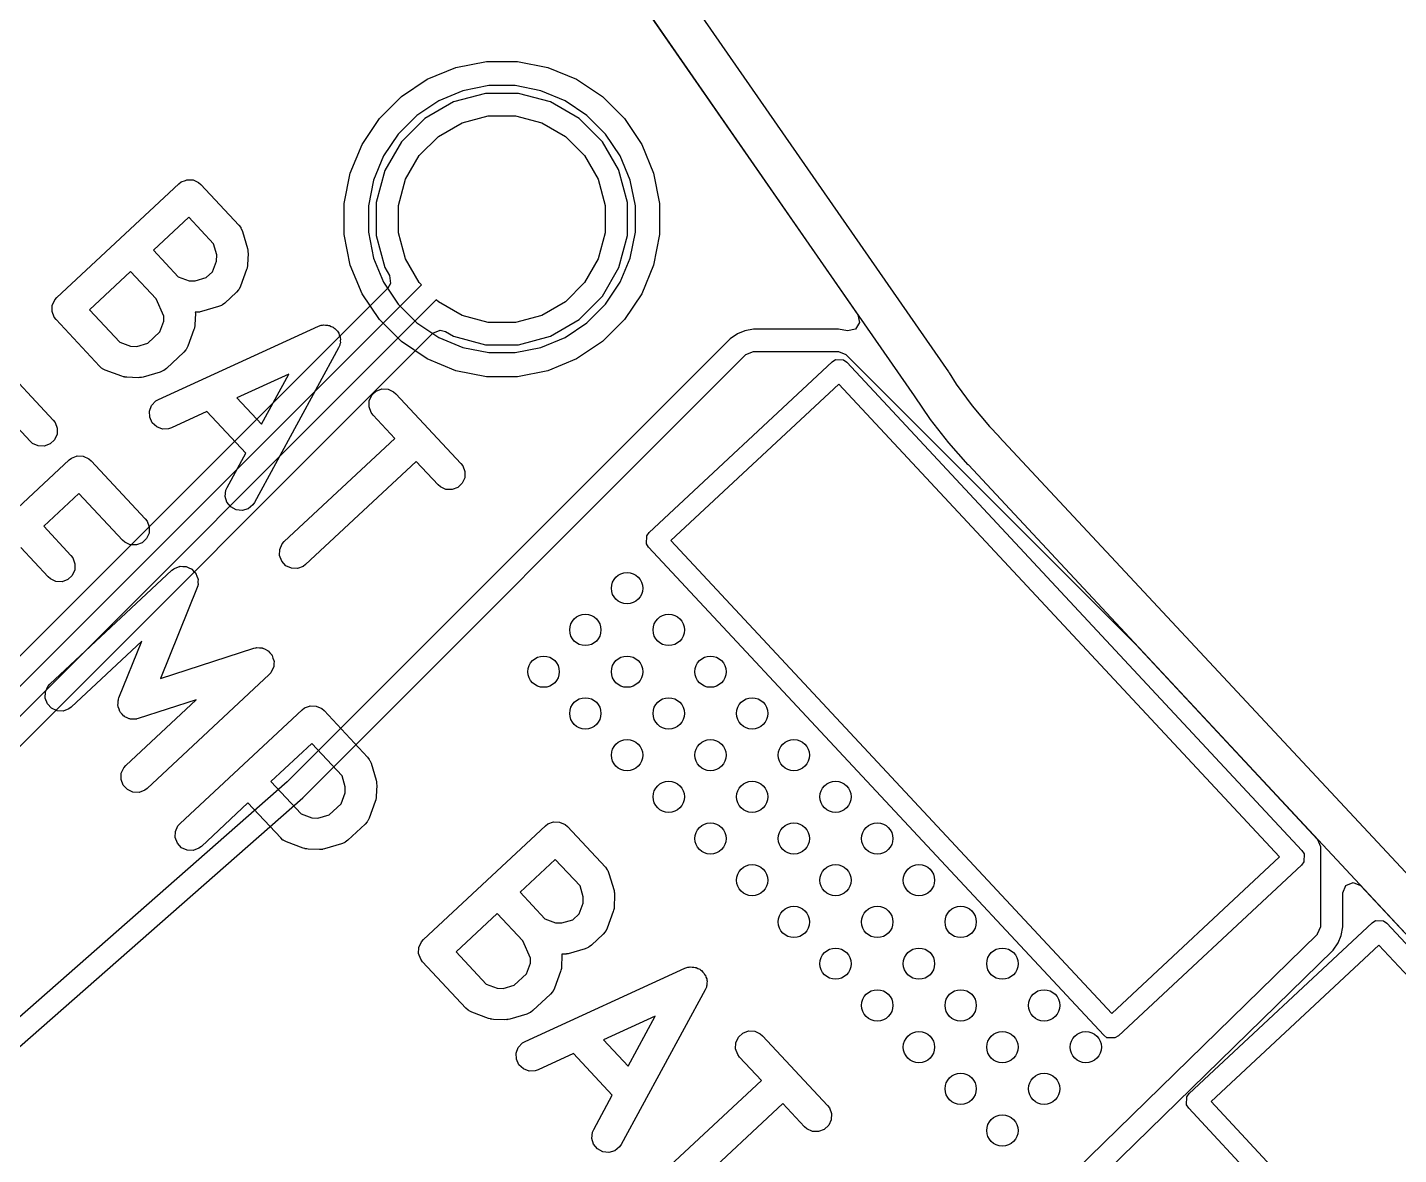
# Model space of a CAD drawing. Extents: x 94.3 to 177.3, y -118.1 to -62.3.
# Drawn here: x 158.12 to 164.7, y -84.92 to -79.51 of the extents above; entities that cross this region are included whole.
import ezdxf

# ---------------------------------------------------------------- set-up
doc = ezdxf.new("R2010")
doc.units = 0
doc.layers.add('BLACK', color=7, linetype='CONTINUOUS')

msp = doc.modelspace()

# ---------------------------------------------------------------- linework, layer by layer
at = {"layer": 'BLACK', "linetype": 'CONTINUOUS'}
for p, q in [((149.582148, -62.492976), (162.542148, -81.162976)), ((162.377852, -81.277024), (149.422749, -62.614078)), ((159.381007, -76.960686), (162.107454, -80.888369)), ((160.179384, -79.702725), (160.325507, -79.67366)), ((160.325507, -79.67366), (160.474493, -79.67366)), ((160.474493, -79.67366), (160.620616, -79.702725)), ((159.917861, -79.842512), (160.041738, -79.75974)), ((160.041738, -79.75974), (160.179384, -79.702725)), ((160.620616, -79.702725), (160.758262, -79.75974)), ((160.758262, -79.75974), (160.882139, -79.842512)), ((160.213319, -79.814595), (160.096846, -79.862839)), ((160.336965, -79.79), (160.213319, -79.814595)), ((160.463035, -79.79), (160.336965, -79.79)), ((160.586681, -79.814595), (160.463035, -79.79)), ((160.703154, -79.862839), (160.586681, -79.814595)), ((159.812512, -79.947861), (159.917861, -79.842512)), ((160.096846, -79.862839), (159.992024, -79.932879)), ((160.167442, -79.868559), (160.030058, -79.947877)), ((160.320677, -79.8275), (160.167442, -79.868559)), ((160.320679, -79.8275), (160.320677, -79.8275)), ((160.479321, -79.8275), (160.320679, -79.8275)), ((160.479322, -79.8275), (160.479321, -79.8275)), ((160.632557, -79.868559), (160.479322, -79.8275)), ((160.769941, -79.947877), (160.632557, -79.868559)), ((160.807976, -79.932879), (160.703154, -79.862839)), ((160.882139, -79.842512), (160.987488, -79.947861)), ((159.72974, -80.071738), (159.812512, -79.947861)), ((159.992024, -79.932879), (159.902879, -80.022024)), ((160.030051, -79.947883), (159.917883, -80.060051)), ((160.030058, -79.947877), (160.030051, -79.947883)), ((160.208658, -79.96806), (160.334737, -79.934278)), ((160.334737, -79.934278), (160.465263, -79.934278)), ((160.465263, -79.934278), (160.591342, -79.96806)), ((160.769948, -79.947883), (160.769941, -79.947877)), ((160.882116, -80.060051), (160.769948, -79.947883)), ((160.897121, -80.022024), (160.807976, -79.932879)), ((160.987488, -79.947861), (161.07026, -80.071738)), ((159.902879, -80.022024), (159.832839, -80.126846)), ((160.095619, -80.033323), (160.208658, -79.96806)), ((160.591342, -79.96806), (160.704381, -80.033323)), ((160.967161, -80.126846), (160.897121, -80.022024)), ((159.672725, -80.209384), (159.72974, -80.071738)), ((159.917877, -80.060058), (159.838559, -80.197442)), ((159.917883, -80.060051), (159.917877, -80.060058)), ((160.003323, -80.125619), (160.095619, -80.033323)), ((160.704381, -80.033323), (160.796677, -80.125619)), ((160.882122, -80.060058), (160.882116, -80.060051)), ((160.958795, -80.192861), (160.882122, -80.060058)), ((161.07026, -80.071738), (161.127275, -80.209384)), ((159.832839, -80.126846), (159.784595, -80.243319)), ((159.93806, -80.238658), (160.003323, -80.125619)), ((160.796677, -80.125619), (160.86194, -80.238658)), ((161.015405, -80.243319), (160.967161, -80.126846)), ((159.64366, -80.355507), (159.672725, -80.209384)), ((159.838559, -80.197442), (159.7975, -80.350677)), ((160.961441, -80.197444), (160.958795, -80.192861)), ((161.0025, -80.350679), (160.961441, -80.197444)), ((161.127275, -80.209384), (161.15634, -80.355507)), ((158.265315, -80.806152), (158.850397, -80.260554)), ((158.850397, -80.260554), (158.862081, -80.251629)), ((158.862081, -80.251629), (158.882032, -80.24417)), ((158.882032, -80.24417), (158.889491, -80.241381)), ((158.889491, -80.241381), (158.889492, -80.241381)), ((158.889492, -80.241381), (158.918737, -80.242402)), ((158.918737, -80.242402), (158.945366, -80.254538)), ((158.945366, -80.254538), (158.94537, -80.254542)), ((158.94537, -80.254542), (158.956398, -80.264256)), ((158.956398, -80.264256), (159.138266, -80.459283)), ((159.784595, -80.243319), (159.76, -80.366965)), ((159.904278, -80.364737), (159.93806, -80.238658)), ((160.86194, -80.238658), (160.895722, -80.364737)), ((161.04, -80.366965), (161.015405, -80.243319)), ((159.7975, -80.350677), (159.7975, -80.509322)), ((161.0025, -80.509321), (161.0025, -80.350679)), ((159.64366, -80.366965), (159.64366, -80.355507)), ((159.64366, -80.504493), (159.64366, -80.366965)), ((159.76, -80.366965), (159.76, -80.493035)), ((159.904278, -80.495263), (159.904278, -80.364737)), ((160.895722, -80.364737), (160.895722, -80.495263)), ((161.04, -80.493035), (161.04, -80.366965)), ((161.15634, -80.355507), (161.15634, -80.504493)), ((158.897845, -80.421406), (158.728938, -80.578915)), ((159.016486, -80.548633), (158.897845, -80.421406)), ((159.138266, -80.459283), (159.147191, -80.470967)), ((159.147191, -80.470967), (159.148135, -80.473492)), ((159.148135, -80.473492), (159.149828, -80.475588)), ((159.149828, -80.475588), (159.15535, -80.489214)), ((159.032135, -80.601683), (159.016486, -80.548633)), ((159.15535, -80.489214), (159.17945, -80.570917)), ((159.672725, -80.650616), (159.64366, -80.504493)), ((159.76, -80.493035), (159.784595, -80.616681)), ((159.7975, -80.509322), (159.838559, -80.662557)), ((159.93806, -80.621342), (159.904278, -80.495263)), ((160.895722, -80.495263), (160.86194, -80.621342)), ((160.961441, -80.662556), (161.0025, -80.509321)), ((161.015405, -80.616681), (161.04, -80.493035)), ((161.15634, -80.504493), (161.127275, -80.650616)), ((158.728938, -80.578915), (158.84758, -80.706143)), ((159.031104, -80.631196), (159.032135, -80.601683)), ((159.17945, -80.570917), (159.180844, -80.578223)), ((159.182468, -80.594753), (159.180588, -80.648595)), ((159.180844, -80.578223), (159.181539, -80.58008)), ((159.181539, -80.58008), (159.181707, -80.582743)), ((159.181707, -80.582743), (159.182207, -80.585359)), ((159.182207, -80.585359), (159.181997, -80.587327)), ((159.181997, -80.587327), (159.182468, -80.594753)), ((159.011794, -80.683025), (159.031104, -80.631196)), ((159.175914, -80.672163), (159.146173, -80.751987)), ((159.177815, -80.664972), (159.175914, -80.672163)), ((159.178638, -80.663168), (159.177815, -80.664972)), ((159.178991, -80.660525), (159.178638, -80.663168)), ((159.179673, -80.657949), (159.178991, -80.660525)), ((159.180588, -80.648595), (159.179601, -80.655967)), ((159.179601, -80.655967), (159.179673, -80.657949)), ((159.72974, -80.788262), (159.672725, -80.650616)), ((159.784595, -80.616681), (159.832839, -80.733154)), ((159.838559, -80.662557), (159.860401, -80.700389)), ((160.003323, -80.734381), (159.93806, -80.621342)), ((160.86194, -80.621342), (160.796677, -80.734381)), ((160.88212, -80.799944), (160.961441, -80.662556)), ((160.967161, -80.733154), (161.015405, -80.616681)), ((161.127275, -80.650616), (161.07026, -80.788262)), ((157.233958, -83.5242), (160.01355, -80.744608)), ((158.619235, -80.681215), (158.422466, -80.864705)), ((158.74165, -80.812489), (158.619235, -80.681215)), ((158.84758, -80.706143), (158.899407, -80.725453)), ((158.899407, -80.725453), (158.92892, -80.726484)), ((158.92892, -80.726484), (158.98197, -80.710836)), ((158.98197, -80.710836), (159.011794, -80.683025)), ((159.832839, -80.733154), (159.902879, -80.837976)), ((159.865396, -80.73833), (159.852455, -80.760744)), ((159.860401, -80.700389), (159.865396, -80.73833)), ((160.01355, -80.744608), (160.003323, -80.734381)), ((160.796677, -80.734381), (160.704381, -80.826677)), ((160.897121, -80.837976), (160.967161, -80.733154)), ((159.852455, -80.760744), (157.206146, -83.407055)), ((158.255597, -80.817185), (158.265315, -80.806152)), ((158.779312, -80.894883), (158.74165, -80.812489)), ((159.127043, -80.780653), (159.071321, -80.832614)), ((159.136761, -80.76962), (159.127043, -80.780653)), ((159.137878, -80.767167), (159.136761, -80.76962)), ((159.139714, -80.765195), (159.137878, -80.767167)), ((159.146173, -80.751987), (159.139714, -80.765195)), ((159.812512, -80.912139), (159.72974, -80.788262)), ((160.769944, -80.91212), (160.88212, -80.799944)), ((161.07026, -80.788262), (160.987488, -80.912139)), ((160.085392, -80.81645), (157.290921, -83.610921)), ((158.24244, -80.873059), (158.243462, -80.843814)), ((158.252688, -80.90047), (158.24244, -80.873059)), ((158.243462, -80.843814), (158.255597, -80.817185)), ((158.422466, -80.864705), (158.567089, -81.019794)), ((158.93585, -80.876818), (158.929469, -80.876595)), ((158.929469, -80.876595), (158.929838, -80.882423)), ((158.943276, -80.876347), (158.93585, -80.876818)), ((158.945246, -80.876557), (158.943276, -80.876347)), ((158.947862, -80.876057), (158.945246, -80.876557)), ((158.950523, -80.875889), (158.947862, -80.876057)), ((158.952377, -80.875195), (158.950523, -80.875889)), ((158.959688, -80.8738), (158.952377, -80.875195)), ((159.041391, -80.849698), (158.959688, -80.8738)), ((159.055018, -80.844176), (159.041391, -80.849698)), ((159.057114, -80.842482), (159.055018, -80.844176)), ((159.059637, -80.841539), (159.057114, -80.842482)), ((159.071321, -80.832614), (159.059637, -80.841539)), ((159.902879, -80.837976), (159.992024, -80.927121)), ((160.095619, -80.826677), (160.085392, -80.81645)), ((160.208658, -80.89194), (160.095619, -80.826677)), ((160.704381, -80.826677), (160.591342, -80.89194)), ((160.807976, -80.927121), (160.897121, -80.837976)), ((158.261613, -80.912154), (158.252688, -80.90047)), ((158.46946, -81.135043), (158.261613, -80.912154)), ((158.752942, -81.294292), (159.519891, -80.943721)), ((158.759164, -80.970693), (158.778474, -80.918866)), ((158.778474, -80.918866), (158.779312, -80.894883)), ((158.927958, -80.936265), (158.926971, -80.943637)), ((158.926971, -80.943637), (158.927043, -80.945619)), ((158.929838, -80.882423), (158.927958, -80.936265)), ((159.519891, -80.943721), (159.533797, -80.938949)), ((159.533797, -80.938949), (159.539152, -80.938755)), ((159.539152, -80.938755), (159.544292, -80.93724)), ((159.544292, -80.93724), (159.553646, -80.938233)), ((159.553646, -80.938233), (159.563042, -80.937895)), ((159.563042, -80.937895), (159.568059, -80.939764)), ((159.568059, -80.939764), (159.573392, -80.940331)), ((159.573392, -80.940331), (159.581658, -80.944831)), ((159.917861, -81.017488), (159.812512, -80.912139)), ((159.992024, -80.927121), (160.096846, -80.997161)), ((160.334737, -80.925722), (160.208658, -80.89194)), ((160.465263, -80.925722), (160.334737, -80.925722)), ((160.591342, -80.89194), (160.465263, -80.925722)), ((160.632556, -80.991441), (160.769944, -80.91212)), ((160.703154, -80.997161), (160.807976, -80.927121)), ((160.987488, -80.912139), (160.882139, -81.017488)), ((162.115585, -80.925764), (162.094892, -80.957955)), ((162.107454, -80.888369), (162.115585, -80.925764)), ((157.999665, -83.047134), (160.069255, -80.977542)), ((158.701479, -81.024486), (158.759164, -80.970693)), ((158.923284, -80.959833), (158.893543, -81.039657)), ((158.925185, -80.952642), (158.923284, -80.959833)), ((158.926008, -80.950838), (158.925185, -80.952642)), ((158.926361, -80.948195), (158.926008, -80.950838)), ((158.927043, -80.945619), (158.926361, -80.948195)), ((161.494334, -81.003636), (159.372585, -83.125385)), ((159.581658, -80.944831), (159.590463, -80.948112)), ((159.590463, -80.948112), (159.594383, -80.951759)), ((159.594383, -80.951759), (159.599094, -80.954324)), ((159.599094, -80.954324), (159.605006, -80.961642)), ((159.605006, -80.961642), (159.611888, -80.968045)), ((159.611888, -80.968045), (159.614115, -80.972918)), ((159.614115, -80.972918), (159.617484, -80.977088)), ((159.617484, -80.977088), (159.620144, -80.986107)), ((159.620144, -80.986107), (159.624054, -80.99466)), ((159.624054, -80.99466), (159.624247, -81.000015)), ((159.624247, -81.000015), (159.625763, -81.005155)), ((159.625763, -81.005155), (159.624769, -81.014507)), ((160.069255, -80.977542), (160.104609, -80.962898)), ((160.096846, -80.997161), (160.213319, -81.045405)), ((160.104609, -80.962898), (160.129609, -80.969597)), ((160.129609, -80.969597), (160.167442, -80.99144)), ((160.167442, -80.99144), (160.167444, -80.991441)), ((160.167444, -80.991441), (160.320679, -81.0325)), ((160.479321, -81.0325), (160.632556, -80.991441)), ((160.586681, -81.045405), (160.703154, -80.997161)), ((161.49434, -81.003631), (161.494334, -81.003636)), ((161.529211, -80.980329), (161.49434, -81.003631)), ((161.564572, -80.965682), (161.529211, -80.980329)), ((161.605703, -80.9575), (161.564572, -80.965682)), ((161.60571, -80.9575), (161.605703, -80.9575)), ((162.01429, -80.9575), (161.60571, -80.9575)), ((162.014298, -80.9575), (162.01429, -80.9575)), ((162.056626, -80.96592), (162.014298, -80.9575)), ((162.057497, -80.966086), (162.056626, -80.96592)), ((162.094892, -80.957955), (162.057497, -80.966086)), ((157.936506, -81.059055), (158.248277, -81.393389)), ((158.567089, -81.019794), (158.618915, -81.039104)), ((158.618915, -81.039104), (158.648428, -81.040135)), ((158.648428, -81.040135), (158.701479, -81.024486)), ((158.874413, -81.068322), (158.79083, -81.146265)), ((158.884132, -81.057289), (158.874413, -81.068322)), ((158.885249, -81.054836), (158.884132, -81.057289)), ((158.887084, -81.052865), (158.885249, -81.054836)), ((158.893543, -81.039657), (158.887084, -81.052865)), ((159.616941, -81.047795), (159.213724, -81.788421)), ((159.622671, -81.034255), (159.616941, -81.047795)), ((159.623237, -81.028925), (159.622671, -81.034255)), ((159.625108, -81.023905), (159.623237, -81.028925)), ((159.624769, -81.014507), (159.625108, -81.023905)), ((160.041738, -81.10026), (159.917861, -81.017488)), ((160.213319, -81.045405), (160.336965, -81.07)), ((160.320679, -81.0325), (160.320683, -81.0325)), ((160.320683, -81.0325), (160.479317, -81.0325)), ((160.336965, -81.07), (160.463035, -81.07)), ((160.463035, -81.07), (160.586681, -81.045405)), ((160.479317, -81.0325), (160.479321, -81.0325)), ((160.882139, -81.017488), (160.758262, -81.10026)), ((161.570355, -81.079645), (161.60571, -81.065)), ((161.60571, -81.065), (162.01429, -81.065)), ((162.01429, -81.065), (162.049645, -81.079645)), ((158.480493, -81.144761), (158.46946, -81.135043)), ((159.445, -83.205), (161.570355, -81.079645)), ((160.179384, -81.157275), (160.041738, -81.10026)), ((160.758262, -81.10026), (160.620616, -81.157275)), ((161.10589, -81.932465), (161.983515, -81.114068)), ((161.983515, -81.114068), (162.0001, -81.103803)), ((162.0001, -81.103803), (162.000104, -81.103801)), ((162.000104, -81.103801), (162.03835, -81.105137)), ((162.03835, -81.105137), (162.054183, -81.116535)), ((162.049645, -81.079645), (163.43884, -82.46884)), ((162.054183, -81.116535), (164.236577, -83.456867)), ((158.482945, -81.145878), (158.480493, -81.144761)), ((158.484918, -81.147714), (158.482945, -81.145878)), ((158.498126, -81.154173), (158.484918, -81.147714)), ((158.577949, -81.183914), (158.498126, -81.154173)), ((158.585139, -81.185815), (158.577949, -81.183914)), ((158.586944, -81.186638), (158.585139, -81.185815)), ((158.589586, -81.186991), (158.586944, -81.186638)), ((158.592163, -81.187673), (158.589586, -81.186991)), ((158.594144, -81.187601), (158.592163, -81.187673)), ((158.601517, -81.188588), (158.594144, -81.187601)), ((158.655359, -81.190468), (158.601517, -81.188588)), ((158.662784, -81.189997), (158.655359, -81.190468)), ((158.664753, -81.190207), (158.662784, -81.189997)), ((158.667368, -81.189707), (158.664753, -81.190207)), ((158.670032, -81.189539), (158.667368, -81.189707)), ((158.671888, -81.188844), (158.670032, -81.189539)), ((158.679195, -81.18745), (158.671888, -81.188844)), ((158.760898, -81.16335), (158.679195, -81.18745)), ((158.774525, -81.157828), (158.760898, -81.16335)), ((158.776622, -81.156133), (158.774525, -81.157828)), ((158.779146, -81.15519), (158.776622, -81.156133)), ((158.79083, -81.146265), (158.779146, -81.15519)), ((159.377613, -81.173684), (159.129067, -81.287293)), ((159.246942, -81.413699), (159.377613, -81.173684)), ((160.325507, -81.18634), (160.179384, -81.157275)), ((160.474493, -81.18634), (160.325507, -81.18634)), ((160.620616, -81.157275), (160.474493, -81.18634)), ((162.542148, -81.162976), (162.543749, -81.165848)), ((162.543749, -81.165848), (162.544525, -81.166564)), ((162.544525, -81.166564), (162.544532, -81.166559)), ((162.544532, -81.166559), (162.579003, -81.221076)), ((159.775991, -81.274586), (159.797393, -81.254628)), ((159.797393, -81.254628), (159.824804, -81.24438)), ((159.824804, -81.24438), (159.854049, -81.245402)), ((159.854049, -81.245402), (159.880678, -81.257537)), ((159.880678, -81.257537), (159.89171, -81.267255)), ((159.89171, -81.267255), (160.203482, -81.601588)), ((162.015147, -81.221302), (161.210658, -81.9715)), ((164.129342, -83.488499), (162.015147, -81.221302)), ((162.579003, -81.221076), (162.655008, -81.325309)), ((158.710083, -81.350532), (158.7203, -81.323111)), ((158.7203, -81.323111), (158.740233, -81.301686)), ((158.740233, -81.301686), (158.752942, -81.294292)), ((159.129067, -81.287293), (159.246942, -81.413699)), ((159.762834, -81.33046), (159.763856, -81.301215)), ((159.773082, -81.357871), (159.762834, -81.33046)), ((159.763856, -81.301215), (159.775991, -81.274586)), ((162.378205, -81.277439), (162.377852, -81.277024)), ((162.455401, -81.391031), (162.378205, -81.277439)), ((162.655008, -81.325309), (162.73775, -81.424279)), ((158.138574, -81.495689), (158.033837, -81.383372)), ((158.248277, -81.393389), (158.257202, -81.405073)), ((158.711137, -81.379777), (158.710083, -81.350532)), ((158.723303, -81.406392), (158.711137, -81.379777)), ((158.985263, -81.353025), (158.8153, -81.430716)), ((159.171338, -81.552566), (158.985263, -81.353025)), ((159.782008, -81.369555), (159.773082, -81.357871)), ((159.886743, -81.481869), (159.782008, -81.369555)), ((162.542935, -81.503078), (162.455401, -81.391031)), ((158.266429, -81.461729), (158.254293, -81.488358)), ((158.257202, -81.405073), (158.26745, -81.432484)), ((158.26745, -81.432484), (158.266429, -81.461729)), ((158.744728, -81.426325), (158.723303, -81.406392)), ((158.772149, -81.436542), (158.744728, -81.426325)), ((158.801394, -81.435488), (158.772149, -81.436542)), ((158.8153, -81.430716), (158.801394, -81.435488)), ((162.73775, -81.424279), (162.782304, -81.470918)), ((158.149606, -81.505407), (158.138574, -81.495689)), ((158.176235, -81.517543), (158.149606, -81.505407)), ((158.205481, -81.518564), (158.176235, -81.517543)), ((158.232891, -81.508316), (158.205481, -81.518564)), ((158.254293, -81.488358), (158.232891, -81.508316)), ((159.356512, -81.976318), (159.886743, -81.481869)), ((162.636613, -81.607868), (162.542935, -81.503078)), ((162.782304, -81.470918), (162.782303, -81.470919)), ((162.782303, -81.470919), (162.782458, -81.471203)), ((162.782458, -81.471203), (162.783129, -81.471794)), ((162.783129, -81.471794), (177.053129, -96.771793)), ((157.739058, -82.130313), (158.324141, -81.584715)), ((158.324141, -81.584715), (158.335819, -81.575794)), ((158.335819, -81.575794), (158.335825, -81.575789)), ((158.335825, -81.575789), (158.360502, -81.566563)), ((158.360502, -81.566563), (158.363235, -81.565541)), ((158.363235, -81.565541), (158.363236, -81.565541)), ((158.363236, -81.565541), (158.392481, -81.566563)), ((158.392481, -81.566563), (158.41911, -81.578698)), ((158.41911, -81.578698), (158.430143, -81.588416)), ((158.430143, -81.588416), (158.689951, -81.867027)), ((159.081982, -81.716697), (159.171338, -81.552566)), ((159.989043, -81.591572), (159.458812, -82.086022)), ((160.093779, -81.703888), (159.989043, -81.591572)), ((160.203482, -81.601588), (160.212407, -81.613272)), ((160.212407, -81.613272), (160.222655, -81.640683)), ((160.222655, -81.640683), (160.221633, -81.669928)), ((162.636871, -81.608206), (162.636613, -81.607868)), ((176.906218, -96.907507), (162.636871, -81.608206)), ((159.07316, -81.759337), (159.076252, -81.730237)), ((159.076252, -81.730237), (159.081982, -81.716697)), ((160.104811, -81.713606), (160.093779, -81.703888)), ((160.13144, -81.725741), (160.104811, -81.713606)), ((160.160685, -81.726763), (160.13144, -81.725741)), ((160.188096, -81.716515), (160.160685, -81.726763)), ((160.209498, -81.696557), (160.188096, -81.716515)), ((160.221633, -81.669928), (160.209498, -81.696557)), ((158.371589, -81.745568), (158.202681, -81.903076)), ((158.580248, -81.969327), (158.371589, -81.745568)), ((159.081439, -81.787404), (159.07316, -81.759337)), ((159.099829, -81.810168), (159.081439, -81.787404)), ((159.213724, -81.788421), (159.205462, -81.800583)), ((159.125531, -81.82416), (159.099829, -81.810168)), ((159.154631, -81.827252), (159.125531, -81.82416)), ((159.182698, -81.818973), (159.154631, -81.827252)), ((159.205462, -81.800583), (159.182698, -81.818973)), ((158.202681, -81.903076), (158.333398, -82.043253)), ((158.689951, -81.867027), (158.698876, -81.878711)), ((158.698876, -81.878711), (158.709124, -81.906121)), ((158.709124, -81.906121), (158.708103, -81.935366)), ((158.591281, -81.979045), (158.580248, -81.969327)), ((158.61791, -81.99118), (158.591281, -81.979045)), ((158.647155, -81.992201), (158.61791, -81.99118)), ((158.674566, -81.981953), (158.647155, -81.992201)), ((158.695968, -81.961995), (158.674566, -81.981953)), ((158.708103, -81.935366), (158.695968, -81.961995)), ((159.334659, -82.01398), (159.346794, -81.987351)), ((159.346794, -81.987351), (159.356512, -81.976318)), ((161.093156, -81.986544), (161.094492, -81.948298)), ((161.103422, -82.003133), (161.093156, -81.986544)), ((161.094492, -81.948298), (161.10589, -81.932465)), ((161.210658, -81.9715), (163.324852, -84.238697)), ((158.223695, -82.145553), (158.092978, -82.005377)), ((158.333398, -82.043253), (158.342323, -82.054937)), ((158.342323, -82.054937), (158.352571, -82.082348)), ((159.333637, -82.043225), (159.334659, -82.01398)), ((159.343885, -82.070636), (159.333637, -82.043225)), ((163.285817, -84.343465), (161.103422, -82.003133)), ((158.232695, -82.659674), (158.817778, -82.114076)), ((158.35155, -82.111593), (158.339414, -82.138222)), ((158.352571, -82.082348), (158.35155, -82.111593)), ((158.817778, -82.114076), (158.825458, -82.108209)), ((158.825458, -82.108209), (158.8267, -82.106945)), ((158.8267, -82.106945), (158.827631, -82.106549)), ((158.827631, -82.106549), (158.829462, -82.105151)), ((158.829462, -82.105151), (158.841661, -82.100589)), ((158.841661, -82.100589), (158.853633, -82.095504)), ((158.853633, -82.095504), (158.855302, -82.095488)), ((158.855302, -82.095488), (158.856872, -82.094902)), ((158.856872, -82.094902), (158.869886, -82.095356)), ((158.869886, -82.095356), (158.882895, -82.095239)), ((158.882895, -82.095239), (158.884447, -82.095865)), ((158.884447, -82.095865), (158.886118, -82.095924)), ((158.886118, -82.095924), (158.897959, -82.10132)), ((158.897959, -82.10132), (158.910032, -82.106194)), ((158.910032, -82.106194), (158.911225, -82.107365)), ((158.911225, -82.107365), (158.912746, -82.108059)), ((158.912746, -82.108059), (158.921619, -82.117574)), ((158.921619, -82.117574), (158.93091, -82.126699)), ((158.93091, -82.126699), (158.931564, -82.128238)), ((159.363843, -82.092038), (159.343885, -82.070636)), ((159.390472, -82.104173), (159.363843, -82.092038)), ((159.419717, -82.105195), (159.390472, -82.104173)), ((159.447128, -82.094947), (159.419717, -82.105195)), ((159.458812, -82.086022), (159.447128, -82.094947)), ((158.234727, -82.155271), (158.223695, -82.145553)), ((158.261356, -82.167407), (158.234727, -82.155271)), ((158.290601, -82.168428), (158.261356, -82.167407)), ((158.318012, -82.15818), (158.290601, -82.168428)), ((158.339414, -82.138222), (158.318012, -82.15818)), ((158.931564, -82.128238), (158.932704, -82.129461)), ((158.932704, -82.129461), (158.93726, -82.141646)), ((158.93726, -82.141646), (158.942352, -82.153632)), ((158.941198, -82.187725), (158.938475, -82.197002)), ((158.941931, -82.186117), (158.941198, -82.187725)), ((158.941966, -82.185108), (158.941931, -82.186117)), ((158.942616, -82.182895), (158.941966, -82.185108)), ((158.942352, -82.153632), (158.942367, -82.155304)), ((158.942367, -82.155304), (158.942953, -82.156872)), ((158.942953, -82.156872), (158.942498, -82.169876)), ((158.942498, -82.169876), (158.942616, -82.182895)), ((158.938475, -82.197002), (158.762585, -82.632714)), ((158.67283, -82.45434), (158.334995, -82.769378)), ((158.563331, -82.725593), (158.67283, -82.45434)), ((158.762585, -82.632714), (159.209506, -82.487647)), ((159.209506, -82.487647), (159.218946, -82.485578)), ((159.218946, -82.485578), (159.220606, -82.484958)), ((159.220606, -82.484958), (159.221616, -82.484993)), ((159.221616, -82.484993), (159.223868, -82.4845)), ((159.223868, -82.4845), (159.236836, -82.485524)), ((159.236836, -82.485524), (159.249851, -82.485979)), ((159.249851, -82.485979), (159.251374, -82.486673)), ((159.251374, -82.486673), (159.253041, -82.486805)), ((159.253041, -82.486805), (159.264624, -82.492711)), ((159.264624, -82.492711), (159.27648, -82.498114)), ((159.27648, -82.498114), (159.277622, -82.499338)), ((159.277622, -82.499338), (159.279111, -82.500098)), ((159.279111, -82.500098), (159.287563, -82.51)), ((159.287563, -82.51), (159.296438, -82.519517)), ((159.296438, -82.519517), (159.297022, -82.521081)), ((159.297022, -82.521081), (159.29811, -82.522355)), ((163.43884, -82.46884), (163.44005, -82.470092)), ((163.44005, -82.470092), (164.311565, -83.404513)), ((159.29811, -82.522355), (159.30213, -82.534741)), ((159.304839, -82.579363), (159.298926, -82.590958)), ((159.30213, -82.534741), (159.306686, -82.546927)), ((159.30497, -82.577695), (159.304839, -82.579363)), ((159.305665, -82.576172), (159.30497, -82.577695)), ((159.306119, -82.563158), (159.305665, -82.576172)), ((159.307144, -82.55019), (159.306119, -82.563158)), ((159.306686, -82.546927), (159.306627, -82.548598)), ((159.306627, -82.548598), (159.307144, -82.55019)), ((159.283811, -82.613834), (158.698728, -83.159433)), ((159.290198, -82.606583), (159.283811, -82.613834)), ((159.291547, -82.605432), (159.290198, -82.606583)), ((159.292006, -82.60453), (159.291547, -82.605432)), ((159.29353, -82.602801), (159.292006, -82.60453)), ((159.298926, -82.590958), (159.29353, -82.602801)), ((158.20982, -82.726581), (158.210842, -82.697336)), ((158.210842, -82.697336), (158.222977, -82.670707)), ((158.222977, -82.670707), (158.232695, -82.659674)), ((158.220068, -82.753992), (158.20982, -82.726581)), ((158.240026, -82.775394), (158.220068, -82.753992)), ((158.266655, -82.787529), (158.240026, -82.775394)), ((158.323311, -82.778303), (158.2959, -82.788551)), ((158.334995, -82.769378), (158.323311, -82.778303)), ((158.558395, -82.762461), (158.559292, -82.751097)), ((158.559423, -82.76563), (158.558395, -82.762461)), ((158.55919, -82.739701), (158.560562, -82.735023)), ((158.559292, -82.751097), (158.55919, -82.739701)), ((158.559454, -82.768963), (158.559423, -82.76563)), ((158.563911, -82.779454), (158.559454, -82.768963)), ((158.560562, -82.735023), (158.5607, -82.733288)), ((158.5607, -82.733288), (158.561577, -82.731567)), ((158.561577, -82.731567), (158.563331, -82.725593)), ((158.56743, -82.790295), (158.563911, -82.779454)), ((158.596428, -83.049729), (158.934263, -82.734692)), ((158.934263, -82.734692), (158.656033, -82.825004)), ((158.856237, -83.328341), (159.44132, -82.782743)), ((159.44132, -82.782743), (159.452998, -82.773822)), ((159.452998, -82.773822), (159.453004, -82.773817)), ((159.453004, -82.773817), (159.477681, -82.764591)), ((159.477681, -82.764591), (159.480414, -82.763569)), ((159.480414, -82.763569), (159.480415, -82.763569)), ((159.480415, -82.763569), (159.50966, -82.764591)), ((159.50966, -82.764591), (159.536289, -82.776726)), ((159.536289, -82.776726), (159.547322, -82.786444)), ((158.2959, -82.788551), (158.266655, -82.787529)), ((158.569593, -82.792829), (158.56743, -82.790295)), ((158.570896, -82.795896), (158.569593, -82.792829)), ((158.579031, -82.803886), (158.570896, -82.795896)), ((158.586429, -82.812553), (158.579031, -82.803886)), ((158.589395, -82.814065), (158.586429, -82.812553)), ((158.591774, -82.816402), (158.589395, -82.814065)), ((158.602347, -82.820669), (158.591774, -82.816402)), ((158.612498, -82.825846), (158.602347, -82.820669)), ((158.61582, -82.826108), (158.612498, -82.825846)), ((158.618911, -82.827356), (158.61582, -82.826108)), ((158.630307, -82.827253), (158.618911, -82.827356)), ((158.641671, -82.828151), (158.630307, -82.827253)), ((158.646432, -82.827107), (158.641671, -82.828151)), ((158.648173, -82.827092), (158.646432, -82.827107)), ((158.64995, -82.826336), (158.648173, -82.827092)), ((158.656033, -82.825004), (158.64995, -82.826336)), ((159.547322, -82.786444), (159.755169, -83.009333)), ((159.488768, -82.943596), (159.291999, -83.127086)), ((159.63339, -83.098684), (159.488768, -82.943596)), ((159.755169, -83.009333), (159.764094, -83.021017)), ((159.764094, -83.021017), (159.765037, -83.023541)), ((159.765037, -83.023541), (159.766731, -83.025637)), ((159.766731, -83.025637), (159.772253, -83.039263)), ((159.772253, -83.039263), (159.796354, -83.120967)), ((158.573553, -83.116636), (158.574575, -83.087391)), ((158.574575, -83.087391), (158.58671, -83.060762)), ((158.58671, -83.060762), (158.596428, -83.049729)), ((159.649039, -83.151732), (159.63339, -83.098684)), ((159.370232, -83.127592), (157.853744, -84.459969)), ((158.583801, -83.144047), (158.573553, -83.116636)), ((158.603759, -83.165449), (158.583801, -83.144047)), ((158.630388, -83.177584), (158.603759, -83.165449)), ((158.659633, -83.178606), (158.630388, -83.177584)), ((158.687044, -83.168358), (158.659633, -83.178606)), ((158.698728, -83.159433), (158.687044, -83.168358)), ((159.291999, -83.127086), (159.436621, -83.282173)), ((159.372585, -83.125385), (159.370232, -83.127592)), ((159.648008, -83.181246), (159.649039, -83.151732)), ((159.796354, -83.120967), (159.797748, -83.128273)), ((159.799372, -83.144803), (159.797492, -83.198645)), ((159.797748, -83.128273), (159.798443, -83.13013)), ((159.798443, -83.13013), (159.798611, -83.132793)), ((159.798611, -83.132793), (159.799111, -83.135409)), ((159.799111, -83.135409), (159.798901, -83.137377)), ((159.798901, -83.137377), (159.799372, -83.144803)), ((157.88, -84.58), (159.445, -83.205)), ((159.182296, -83.229385), (158.958537, -83.438045)), ((159.338993, -83.397422), (159.182296, -83.229385)), ((159.571011, -83.286866), (159.628698, -83.233072)), ((159.628698, -83.233072), (159.648008, -83.181246)), ((159.792818, -83.222214), (159.763076, -83.302037)), ((159.794718, -83.215023), (159.792818, -83.222214)), ((159.795542, -83.213218), (159.794718, -83.215023)), ((159.795896, -83.210571), (159.795542, -83.213218)), ((159.796576, -83.208), (159.795896, -83.210571)), ((159.797492, -83.198645), (159.796504, -83.206023)), ((159.796504, -83.206023), (159.796576, -83.208)), ((159.436621, -83.282173), (159.488449, -83.301484)), ((159.488449, -83.301484), (159.517961, -83.302515)), ((159.517961, -83.302515), (159.571011, -83.286866)), ((159.763076, -83.302037), (159.756617, -83.315245)), ((158.833362, -83.395248), (158.834384, -83.366003)), ((158.834384, -83.366003), (158.846519, -83.339374)), ((158.846519, -83.339374), (158.856237, -83.328341)), ((159.743946, -83.330703), (159.660363, -83.408645)), ((159.753664, -83.31967), (159.743946, -83.330703)), ((159.754781, -83.317217), (159.753664, -83.31967)), ((159.756617, -83.315245), (159.754781, -83.317217)), ((160.023364, -83.884535), (160.608447, -83.338937)), ((160.608447, -83.338937), (160.620131, -83.330012)), ((160.620131, -83.330012), (160.647542, -83.319764)), ((160.647542, -83.319764), (160.676787, -83.320785)), ((160.676787, -83.320785), (160.703416, -83.33292)), ((160.703416, -83.33292), (160.703421, -83.332925)), ((160.703421, -83.332925), (160.714448, -83.342639)), ((160.714448, -83.342639), (160.896314, -83.537666)), ((158.84361, -83.422659), (158.833362, -83.395248)), ((158.863568, -83.444061), (158.84361, -83.422659)), ((158.958537, -83.438045), (158.946853, -83.44697)), ((159.350026, -83.40714), (159.338993, -83.397422)), ((159.352478, -83.408257), (159.350026, -83.40714)), ((159.354451, -83.410093), (159.352478, -83.408257)), ((159.367659, -83.416552), (159.354451, -83.410093)), ((159.447482, -83.446294), (159.367659, -83.416552)), ((159.630433, -83.425728), (159.54873, -83.44983)), ((159.64406, -83.420206), (159.630433, -83.425728)), ((159.646154, -83.418513), (159.64406, -83.420206)), ((159.648679, -83.41757), (159.646154, -83.418513)), ((159.660363, -83.408645), (159.648679, -83.41757)), ((164.311565, -83.404513), (164.325, -83.438614)), ((164.325, -83.438614), (164.325, -83.823928)), ((158.890197, -83.456196), (158.863568, -83.444061)), ((158.919442, -83.457218), (158.890197, -83.456196)), ((158.946853, -83.44697), (158.919442, -83.457218)), ((159.454672, -83.448194), (159.447482, -83.446294)), ((159.456478, -83.449018), (159.454672, -83.448194)), ((159.459124, -83.449372), (159.456478, -83.449018)), ((159.461696, -83.450052), (159.459124, -83.449372)), ((159.463672, -83.44998), (159.461696, -83.450052)), ((159.471051, -83.450968), (159.463672, -83.44998)), ((159.524893, -83.452848), (159.471051, -83.450968)), ((159.532319, -83.452377), (159.524893, -83.452848)), ((159.534288, -83.452587), (159.532319, -83.452377)), ((159.536904, -83.452087), (159.534288, -83.452587)), ((159.539566, -83.451919), (159.536904, -83.452087)), ((159.541421, -83.451225), (159.539566, -83.451919)), ((159.54873, -83.44983), (159.541421, -83.451225)), ((160.655895, -83.499789), (160.486987, -83.657299)), ((160.774536, -83.627016), (160.655895, -83.499789)), ((163.324852, -84.238697), (164.129342, -83.488499)), ((164.236577, -83.456867), (164.246843, -83.473456)), ((164.246843, -83.473457), (164.245508, -83.511702)), ((164.246843, -83.473456), (164.246842, -83.473456)), ((164.246842, -83.473456), (164.246843, -83.473457)), ((160.896314, -83.537666), (160.90524, -83.54935)), ((160.90524, -83.54935), (160.906183, -83.551874)), ((160.906183, -83.551874), (160.907877, -83.55397)), ((160.907877, -83.55397), (160.913399, -83.567596)), ((160.913399, -83.567596), (160.9375, -83.6493)), ((164.23411, -83.527535), (163.356485, -84.345933)), ((164.245508, -83.511702), (164.23411, -83.527535)), ((160.790185, -83.680065), (160.774536, -83.627016)), ((164.4325, -83.661091), (164.447145, -83.625736)), ((164.447145, -83.625736), (164.4825, -83.611091)), ((164.4825, -83.611091), (164.517855, -83.625736)), ((164.517855, -83.625736), (164.519058, -83.626981)), ((164.519058, -83.626981), (165.306492, -84.471252)), ((160.486987, -83.657299), (160.605628, -83.784526)), ((160.789154, -83.709579), (160.790185, -83.680065)), ((160.9375, -83.6493), (160.938894, -83.656606)), ((160.940518, -83.673136), (160.938638, -83.726978)), ((160.938894, -83.656606), (160.939589, -83.658463)), ((160.939589, -83.658463), (160.939757, -83.661126)), ((160.939757, -83.661126), (160.940257, -83.663742)), ((160.940257, -83.663742), (160.940047, -83.66571)), ((160.940047, -83.66571), (160.940518, -83.673136)), ((164.4325, -83.823928), (164.4325, -83.661091)), ((160.377284, -83.759598), (160.180515, -83.943088)), ((160.499698, -83.890871), (160.377284, -83.759598)), ((160.740019, -83.789219), (160.769843, -83.761407)), ((160.769843, -83.761407), (160.789154, -83.709579)), ((160.933964, -83.750547), (160.904222, -83.83037)), ((160.935864, -83.743356), (160.933964, -83.750547)), ((160.936688, -83.741551), (160.935864, -83.743356)), ((160.937042, -83.738904), (160.936688, -83.741551)), ((160.937722, -83.736333), (160.937042, -83.738904)), ((160.938638, -83.726978), (160.93765, -83.734356)), ((160.93765, -83.734356), (160.937722, -83.736333)), ((160.605628, -83.784526), (160.657456, -83.803837)), ((160.657456, -83.803837), (160.686968, -83.804868)), ((160.686968, -83.804868), (160.740019, -83.789219)), ((160.904222, -83.83037), (160.897763, -83.843578)), ((163.69589, -84.622465), (164.573515, -83.804068)), ((164.325, -83.823928), (164.310355, -83.859283)), ((164.424317, -83.865068), (164.4325, -83.823928)), ((164.573515, -83.804068), (164.5901, -83.793803)), ((164.5901, -83.793803), (164.590104, -83.793801)), ((164.590104, -83.793801), (164.62835, -83.795137)), ((164.62835, -83.795137), (164.644183, -83.806535)), ((164.644183, -83.806535), (166.826577, -86.146867)), ((160.001511, -83.922197), (160.013646, -83.895568)), ((160.013646, -83.895568), (160.023364, -83.884535)), ((160.537361, -83.973267), (160.499698, -83.890871)), ((164.309918, -83.859715), (160.634424, -87.445926)), ((160.885092, -83.859036), (160.82937, -83.910997)), ((160.89481, -83.848003), (160.885092, -83.859036)), ((160.895927, -83.84555), (160.89481, -83.848003)), ((160.897763, -83.843578), (160.895927, -83.84555)), ((164.310355, -83.859283), (164.309918, -83.859715)), ((164.38593, -83.935733), (164.409672, -83.900423)), ((164.409672, -83.900423), (164.424317, -83.865068)), ((160.000489, -83.951442), (160.001511, -83.922197)), ((160.010737, -83.978853), (160.000489, -83.951442)), ((160.180515, -83.943088), (160.325138, -84.098177)), ((160.687888, -83.960807), (160.686007, -84.01465)), ((160.6939, -83.955201), (160.687518, -83.954978)), ((160.687518, -83.954978), (160.687888, -83.960807)), ((160.701326, -83.95473), (160.6939, -83.955201)), ((160.703295, -83.95494), (160.701326, -83.95473)), ((160.705911, -83.95444), (160.703295, -83.95494)), ((160.708573, -83.954272), (160.705911, -83.95444)), ((160.710428, -83.953578), (160.708573, -83.954272)), ((160.709498, -87.522869), (164.384992, -83.936658)), ((160.717737, -83.952183), (160.710428, -83.953578)), ((160.79944, -83.928081), (160.717737, -83.952183)), ((160.813067, -83.922559), (160.79944, -83.928081)), ((160.815163, -83.920865), (160.813067, -83.922559)), ((160.817686, -83.919922), (160.815163, -83.920865)), ((160.82937, -83.910997), (160.817686, -83.919922)), ((164.605147, -83.911302), (163.800658, -84.6615)), ((164.384992, -83.936658), (164.385068, -83.936584)), ((164.385068, -83.936584), (164.385469, -83.936189)), ((164.385469, -83.936189), (164.385924, -83.93574)), ((164.385924, -83.93574), (164.385927, -83.935736)), ((164.385927, -83.935735), (164.38593, -83.935733)), ((164.385927, -83.935736), (164.385927, -83.935735)), ((166.719342, -86.178499), (164.605147, -83.911302)), ((160.019662, -83.990537), (160.010737, -83.978853)), ((160.227509, -84.213426), (160.019662, -83.990537)), ((160.510991, -84.372675), (161.27794, -84.022104)), ((160.517213, -84.049076), (160.536523, -83.997249)), ((160.536523, -83.997249), (160.537361, -83.973267)), ((160.683235, -84.031022), (160.681333, -84.038216)), ((160.684056, -84.029222), (160.683235, -84.031022)), ((160.684409, -84.026583), (160.684056, -84.029222)), ((160.685092, -84.024002), (160.684409, -84.026583)), ((160.686007, -84.01465), (160.68502, -84.022018)), ((160.68502, -84.022018), (160.685092, -84.024002)), ((161.27794, -84.022104), (161.291846, -84.017332)), ((161.291846, -84.017332), (161.297201, -84.017138)), ((161.297201, -84.017138), (161.302341, -84.015623)), ((161.302341, -84.015623), (161.311695, -84.016616)), ((161.311695, -84.016616), (161.321091, -84.016278)), ((161.321091, -84.016278), (161.326108, -84.018147)), ((161.326108, -84.018147), (161.331441, -84.018714)), ((161.331441, -84.018714), (161.339707, -84.023214)), ((161.339707, -84.023214), (161.348512, -84.026495)), ((161.348512, -84.026495), (161.352432, -84.030142)), ((161.352432, -84.030142), (161.357143, -84.032707)), ((161.357143, -84.032707), (161.363055, -84.040025)), ((160.325138, -84.098177), (160.376965, -84.117487)), ((160.459528, -84.10287), (160.517213, -84.049076)), ((160.681333, -84.038216), (160.651592, -84.11804)), ((161.363055, -84.040025), (161.369937, -84.046428)), ((161.369937, -84.046428), (161.372164, -84.051301)), ((161.372164, -84.051301), (161.375533, -84.055471)), ((161.375533, -84.055471), (161.378193, -84.06449)), ((161.378193, -84.06449), (161.382103, -84.073043)), ((161.382103, -84.073043), (161.382296, -84.078398)), ((161.382296, -84.078398), (161.383812, -84.083538)), ((161.383812, -84.083538), (161.382818, -84.09289)), ((161.382818, -84.09289), (161.383157, -84.102288)), ((160.376965, -84.117487), (160.406478, -84.118518)), ((160.406478, -84.118518), (160.459528, -84.10287)), ((160.632462, -84.146705), (160.548879, -84.224648)), ((160.642181, -84.135672), (160.632462, -84.146705)), ((160.643298, -84.133219), (160.642181, -84.135672)), ((160.645133, -84.131248), (160.643298, -84.133219)), ((160.651592, -84.11804), (160.645133, -84.131248)), ((161.37499, -84.126178), (160.971773, -84.866804)), ((161.38072, -84.112638), (161.37499, -84.126178)), ((161.381286, -84.107308), (161.38072, -84.112638)), ((161.383157, -84.102288), (161.381286, -84.107308)), ((160.238542, -84.223144), (160.227509, -84.213426)), ((160.240994, -84.224261), (160.238542, -84.223144)), ((160.242967, -84.226097), (160.240994, -84.224261)), ((160.256175, -84.232556), (160.242967, -84.226097)), ((160.548879, -84.224648), (160.537195, -84.233573)), ((160.335999, -84.262297), (160.256175, -84.232556)), ((160.343192, -84.264199), (160.335999, -84.262297)), ((160.344993, -84.26502), (160.343192, -84.264199)), ((160.347631, -84.265373), (160.344993, -84.26502)), ((160.350213, -84.266056), (160.347631, -84.265373)), ((160.352196, -84.265984), (160.350213, -84.266056)), ((160.359565, -84.266971), (160.352196, -84.265984)), ((160.413408, -84.268852), (160.359565, -84.266971)), ((160.420834, -84.268381), (160.413408, -84.268852)), ((160.422804, -84.268591), (160.420834, -84.268381)), ((160.42542, -84.268091), (160.422804, -84.268591)), ((160.428081, -84.267923), (160.42542, -84.268091)), ((160.429935, -84.267229), (160.428081, -84.267923)), ((160.437246, -84.265834), (160.429935, -84.267229)), ((160.518949, -84.241732), (160.437246, -84.265834)), ((160.532576, -84.23621), (160.518949, -84.241732)), ((160.534672, -84.234516), (160.532576, -84.23621)), ((160.537195, -84.233573), (160.534672, -84.234516)), ((161.135662, -84.252067), (160.887116, -84.365676)), ((161.004991, -84.492082), (161.135662, -84.252067)), ((161.521906, -84.379598), (161.534041, -84.352969)), ((161.534041, -84.352969), (161.555443, -84.333011)), ((161.555443, -84.333011), (161.582854, -84.322763)), ((161.582854, -84.322763), (161.612099, -84.323785)), ((161.612099, -84.323785), (161.638728, -84.33592)), ((161.638728, -84.33592), (161.649761, -84.345638)), ((161.649761, -84.345638), (161.96153, -84.679971)), ((163.30165, -84.354863), (163.285817, -84.343465)), ((163.339895, -84.356199), (163.30165, -84.354863)), ((163.356485, -84.345933), (163.339895, -84.356199)), ((160.468132, -84.428915), (160.478349, -84.401494)), ((160.469186, -84.45816), (160.468132, -84.428915)), ((160.478349, -84.401494), (160.498282, -84.380069)), ((160.498282, -84.380069), (160.510991, -84.372675)), ((160.887116, -84.365676), (161.004991, -84.492082)), ((161.520884, -84.408843), (161.521906, -84.379598)), ((161.531132, -84.436254), (161.520884, -84.408843)), ((160.481352, -84.484775), (160.469186, -84.45816)), ((160.502777, -84.504708), (160.481352, -84.484775)), ((160.743312, -84.431408), (160.573349, -84.509099)), ((160.929387, -84.630949), (160.743312, -84.431408)), ((161.540057, -84.447938), (161.531132, -84.436254)), ((161.644792, -84.560253), (161.540057, -84.447938)), ((160.530198, -84.514925), (160.502777, -84.504708)), ((160.559443, -84.513871), (160.530198, -84.514925)), ((160.573349, -84.509099), (160.559443, -84.513871)), ((161.114561, -85.054701), (161.644792, -84.560253)), ((163.684492, -84.638298), (163.69589, -84.622465)), ((160.840031, -84.79508), (160.929387, -84.630949)), ((161.747092, -84.669956), (161.216861, -85.164405)), ((161.851827, -84.782271), (161.747092, -84.669956)), ((161.96153, -84.679971), (161.970455, -84.691655)), ((161.970455, -84.691655), (161.980704, -84.719065)), ((163.683156, -84.676544), (163.684492, -84.638298)), ((163.693422, -84.693133), (163.683156, -84.676544)), ((163.800658, -84.6615), (165.914852, -86.928697)), ((161.979682, -84.748311), (161.967547, -84.774939)), ((161.980704, -84.719065), (161.979682, -84.748311)), ((165.875817, -87.033465), (163.693422, -84.693133)), ((160.831209, -84.83772), (160.834301, -84.80862)), ((160.834301, -84.80862), (160.840031, -84.79508)), ((161.86286, -84.791989), (161.851827, -84.782271)), ((161.889489, -84.804124), (161.86286, -84.791989)), ((161.918734, -84.805146), (161.889489, -84.804124)), ((161.946145, -84.794897), (161.918734, -84.805146)), ((161.967547, -84.774939), (161.946145, -84.794897)), ((160.839488, -84.865787), (160.831209, -84.83772)), ((160.857878, -84.888551), (160.839488, -84.865787)), ((160.88358, -84.902543), (160.857878, -84.888551)), ((160.963511, -84.878966), (160.940747, -84.897356)), ((160.971773, -84.866804), (160.963511, -84.878966)), ((160.91268, -84.905635), (160.88358, -84.902543)), ((160.940747, -84.897356), (160.91268, -84.905635))]:
    msp.add_line(p, q, dxfattribs=at)
at = {"layer": 'BLACK'}
for centre in [(161, -82.2), (160.8, -82.4), (161.2, -82.4), (160.6, -82.6), (161, -82.6), (161.4, -82.6), (161.4, -82.6), (160.8, -82.8), (161.2, -82.8), (161.6, -82.8), (161, -83), (161.4, -83), (161.8, -83), (161.2, -83.2), (161.6, -83.2), (162, -83.2), (161.4, -83.4), (161.8, -83.4), (162.2, -83.4), (161.6, -83.6), (162, -83.6), (162.4, -83.6), (161.8, -83.8), (162.2, -83.8), (162.6, -83.8), (162, -84), (162.4, -84), (162.8, -84), (162.2, -84.2), (162.6, -84.2), (163, -84.2), (162.4, -84.4), (162.8, -84.4), (163.2, -84.4), (162.6, -84.6), (163, -84.6), (162.8, -84.8)]:
    msp.add_circle(centre, 0.075, dxfattribs=at)

doc.saveas('drawing.dxf')
